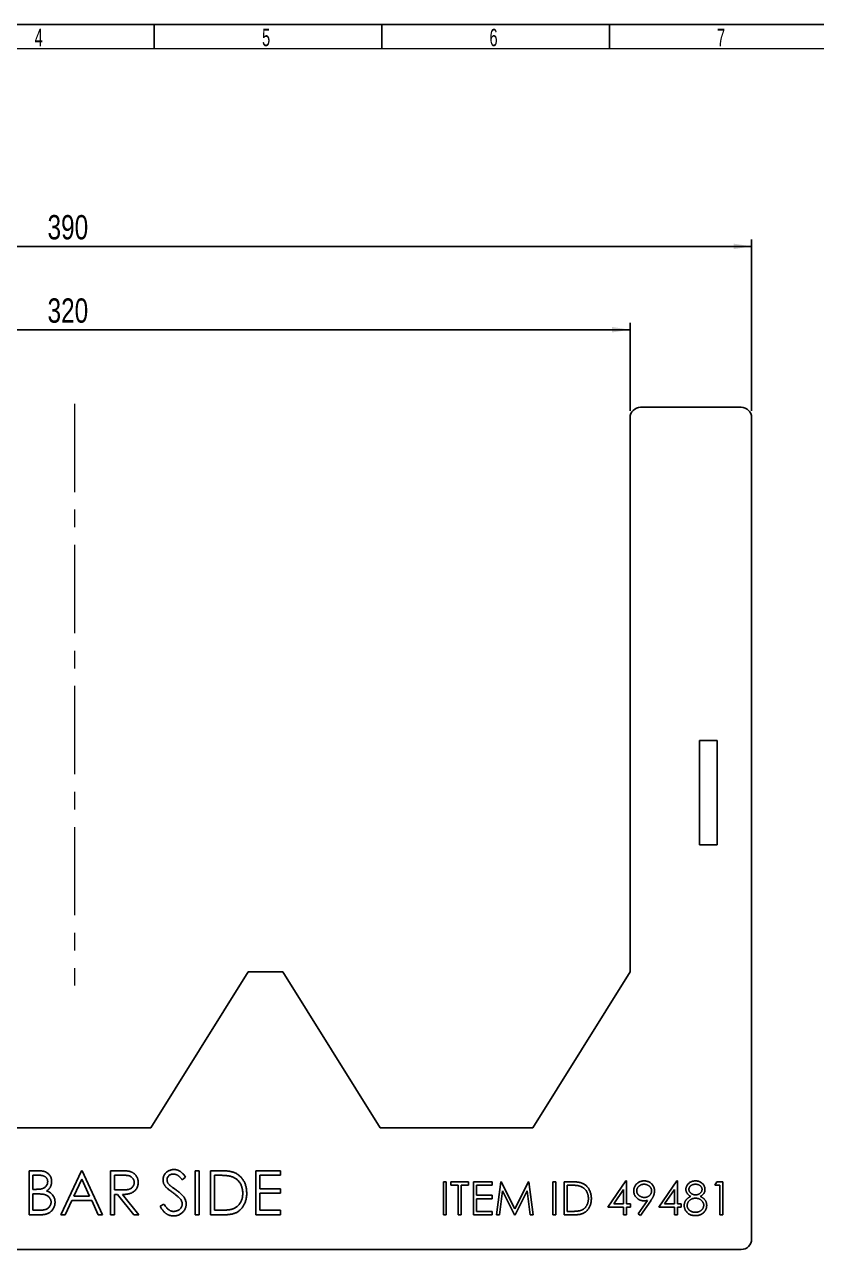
# Model space of a CAD drawing. Header units: millimetres. Extents: x 10 to 411, y 8 to 288.
# Drawn here: x 125.8 to 239.8, y 112.1 to 288.5 of the extents above; entities that cross this region are included whole.
import ezdxf

# ---------------------------------------------------------------- set-up
doc = ezdxf.new("R2010")
doc.units = ezdxf.units.MM
doc.linetypes.add('CENTERX2', pattern=[20.32, 12.7, -2.54, 2.54, -2.54])
doc.layers.add('DIMENSIONS', color=124, linetype='Continuous')
doc.layers.add('SLD-0', color=179, linetype='Continuous')
doc.styles.add('SLDTEXTSTYLE1', font='TXT', dxfattribs={"width": 0.75})
doc.styles.add('SLDTEXTSTYLE2', font='TXT', dxfattribs={"width": 0.623711})
doc.dimstyles.new('SLDDIMSTYLE1', dxfattribs={"dimtxt": 3.5, "dimasz": 2.6, "dimexe": 0, "dimexo": 0.0625, "dimgap": 0.875, "dimtad": 1, "dimlfac": 2, "dimrnd": 1e-09, "dimzin": 12, "dimdsep": 46, "dimtxsty": 'SLDTEXTSTYLE1', "dimsah": 1, "dimcen": 0.09, "dimadec": 0, "dimazin": 3, "dimtfac": 1, "dimtofl": 0, "dimtmove": 0, "dimatfit": 3, "dimfxl": 1, "dimfrac": 2, "dimtolj": 1, "dimtzin": 12, "dimarcsym": 0})

# ---------------------------------------------------------------- blocks, each defined once
blk = doc.blocks.new('_D_1')
at = {"layer": 'DIMENSIONS'}
for p, q in [((35.46, 232.86), (35.46, 257.54)), ((35.46, 256.54), (230.46, 256.54)), ((230.46, 232.86), (230.46, 257.54))]:
    blk.add_line(p, q, dxfattribs=at)
for points in [[(35.46, 256.54), (38.06, 256.14), (38.06, 256.94)], [(230.46, 256.54), (227.86, 256.94), (227.86, 256.14)]]:
    blk.add_solid(points, dxfattribs=at)
at = {"layer": 'DIMENSIONS', "insert": (129.08, 261.05), "char_height": 3.5, "attachment_point": 1, "style": 'SLDTEXTSTYLE1'}
blk.add_mtext('390', dxfattribs=at)
blk = doc.blocks.new('_D_2')
at = {"layer": 'DIMENSIONS'}
for p, q in [((52.96, 232.86), (52.96, 245.54)), ((212.96, 232.86), (212.96, 245.54)), ((52.96, 244.54), (212.96, 244.54))]:
    blk.add_line(p, q, dxfattribs=at)
for points in [[(52.96, 244.54), (55.56, 244.14), (55.56, 244.94)], [(212.96, 244.54), (210.36, 244.94), (210.36, 244.14)]]:
    blk.add_solid(points, dxfattribs=at)
at = {"layer": 'DIMENSIONS', "insert": (129.08, 249.05), "char_height": 3.5, "attachment_point": 1, "style": 'SLDTEXTSTYLE1'}
blk.add_mtext('320', dxfattribs=at)

msp = doc.modelspace()

# ---------------------------------------------------------------- linework, layer by layer
at = {"color": 7, "linetype": 'Continuous', "lineweight": 25}
for p, q in [((228.9614, 233.3637), (214.4614, 233.3637)), ((212.9614, 231.8637), (212.9614, 152.0637)), ((230.4614, 113.5637), (230.4614, 231.8637)), ((222.9364, 185.3637), (222.9364, 170.3637)), ((225.4864, 185.3637), (222.9364, 185.3637)), ((225.4864, 170.3637), (225.4864, 185.3637)), ((222.9364, 170.3637), (225.4864, 170.3637)), ((157.9614, 152.0637), (143.9614, 129.5637)), ((162.9614, 152.0637), (157.9614, 152.0637)), ((176.9614, 129.5637), (162.9614, 152.0637)), ((212.9614, 152.0637), (198.9614, 129.5637)), ((143.9614, 129.5637), (121.9614, 129.5637)), ((198.9614, 129.5637), (176.9614, 129.5637)), ((126.4178, 123.4137), (127.6568, 123.4137)), ((126.4178, 117.0637), (126.4178, 123.4137)), ((126.9877, 122.7624), (126.9877, 120.7272)), ((127.7611, 122.7624), (126.9877, 122.7624)), ((130.9768, 117.0637), (133.989, 123.4137)), ((134.0233, 122.176), (132.8734, 119.7502)), ((133.989, 123.4137), (134.0704, 123.4137)), ((135.1427, 119.7502), (134.0233, 122.176)), ((134.0704, 123.4137), (137.0011, 117.0637)), ((138.1409, 123.4137), (139.4117, 123.4137)), ((138.1409, 117.0637), (138.1409, 123.4137)), ((138.7108, 122.7624), (138.7108, 120.6458)), ((139.9014, 122.7624), (138.7108, 122.7624)), ((148.9685, 122.5017), (148.4533, 122.1111)), ((150.3524, 123.4137), (150.9223, 123.4137)), ((150.3524, 117.0637), (150.3524, 123.4137)), ((150.9223, 123.4137), (150.9223, 117.0637)), ((152.5505, 123.4137), (153.8327, 123.4137)), ((152.5505, 117.0637), (152.5505, 123.4137)), ((153.5669, 122.7624), (153.1204, 122.7624)), ((153.1204, 122.7624), (153.1204, 117.715)), ((159.0633, 123.4137), (162.6454, 123.4137)), ((159.0633, 117.0637), (159.0633, 123.4137)), ((159.6332, 122.7624), (159.6332, 120.8086)), ((162.6454, 122.7624), (159.6332, 122.7624)), ((162.6454, 123.4137), (162.6454, 122.7624)), ((186.072, 121.8262), (186.4994, 121.8262)), ((186.072, 117.0637), (186.072, 121.8262)), ((186.4994, 121.8262), (186.4994, 117.0637)), ((187.171, 121.8262), (189.6744, 121.8262)), ((187.171, 121.3377), (187.171, 121.8262)), ((189.6744, 121.8262), (189.6744, 121.3377)), ((190.4071, 121.8262), (193.0936, 121.8262)), ((190.4071, 117.0637), (190.4071, 121.8262)), ((193.0936, 121.8262), (193.0936, 121.3377)), ((193.7042, 117.0637), (194.3329, 121.8262)), ((194.3329, 121.8262), (194.394, 121.8262)), ((194.394, 121.8262), (196.3602, 117.9185)), ((196.3602, 117.9185), (198.3217, 121.8262)), ((198.3217, 121.8262), (198.3837, 121.8262)), ((198.3837, 121.8262), (199.0162, 117.0637)), ((201.8249, 121.8262), (202.2523, 121.8262)), ((201.8249, 117.0637), (201.8249, 121.8262)), ((202.2523, 121.8262), (202.2523, 117.0637)), ((203.4734, 121.8262), (204.4351, 121.8262)), ((203.4734, 117.0637), (203.4734, 121.8262)), ((209.7624, 118.1627), (212.3621, 121.9483)), ((212.3621, 121.9483), (212.4489, 121.9483)), ((212.4489, 121.9483), (212.4489, 118.6512)), ((217.0893, 118.1627), (219.689, 121.9483)), ((219.689, 121.9483), (219.7758, 121.9483)), ((219.7758, 121.9483), (219.7758, 118.6512)), ((225.1489, 121.3377), (225.4284, 121.8262)), ((225.4284, 121.8262), (226.309, 121.8262)), ((226.309, 121.8262), (226.309, 117.0637)), ((126.9877, 120.7272), (127.3706, 120.7272)), ((126.9877, 120.0759), (126.9877, 117.715)), ((127.3655, 120.0759), (126.9877, 120.0759)), ((138.7108, 120.6458), (139.8734, 120.6368)), ((138.7108, 119.9945), (138.7108, 117.0637)), ((139.1738, 119.9945), (138.7108, 119.9945)), ((141.5067, 117.0637), (139.1738, 119.9945)), ((139.8785, 119.9945), (142.2114, 117.0637)), ((159.6332, 120.8086), (162.6454, 120.8086)), ((159.6332, 120.1573), (159.6332, 117.715)), ((162.6454, 120.1573), (159.6332, 120.1573)), ((162.6454, 120.8086), (162.6454, 120.1573)), ((188.209, 121.3377), (187.171, 121.3377)), ((188.209, 117.0637), (188.209, 121.3377)), ((188.6364, 121.3377), (188.6364, 117.0637)), ((189.6744, 121.3377), (188.6364, 121.3377)), ((190.8345, 121.3377), (190.8345, 119.8724)), ((193.0936, 121.3377), (190.8345, 121.3377)), ((194.5895, 120.4982), (194.1345, 117.0637)), ((196.3154, 117.0637), (194.5895, 120.4982)), ((198.1309, 120.4906), (196.4117, 117.0637)), ((198.5869, 117.0637), (198.1309, 120.4906)), ((204.2357, 121.3377), (203.9008, 121.3377)), ((203.9008, 121.3377), (203.9008, 117.5522)), ((212.0215, 120.7195), (210.6019, 118.6512)), ((212.0215, 118.6512), (212.0215, 120.7195)), ((219.3484, 120.7195), (217.9288, 118.6512)), ((219.3484, 118.6512), (219.3484, 120.7195)), ((225.8816, 121.3377), (225.1489, 121.3377)), ((225.8816, 117.0637), (225.8816, 121.3377)), ((132.5643, 119.099), (131.5988, 117.0637)), ((135.4429, 119.099), (132.5643, 119.099)), ((132.8734, 119.7502), (135.1427, 119.7502)), ((136.3817, 117.0637), (135.4429, 119.099)), ((145.305, 118.2887), (145.8418, 118.6105)), ((190.8345, 119.8724), (193.0936, 119.8724)), ((190.8345, 119.3839), (190.8345, 117.5522)), ((193.0936, 119.3839), (190.8345, 119.3839)), ((193.0936, 119.8724), (193.0936, 119.3839)), ((210.6019, 118.6512), (212.0215, 118.6512)), ((212.4489, 118.6512), (212.9984, 118.6512)), ((212.9984, 118.6512), (212.9984, 118.1627)), ((214.1223, 117.1791), (215.4465, 119.1149)), ((215.9301, 119.0862), (214.4638, 116.9416)), ((217.9288, 118.6512), (219.3484, 118.6512)), ((219.7758, 118.6512), (220.3253, 118.6512)), ((220.3253, 118.6512), (220.3253, 118.1627)), ((128.1351, 117.0637), (126.4178, 117.0637)), ((126.9877, 117.715), (127.7992, 117.715)), ((131.5988, 117.0637), (130.9768, 117.0637)), ((137.0011, 117.0637), (136.3817, 117.0637)), ((138.7108, 117.0637), (138.1409, 117.0637)), ((142.2114, 117.0637), (141.5067, 117.0637)), ((150.9223, 117.0637), (150.3524, 117.0637)), ((154.5183, 117.0637), (152.5505, 117.0637)), ((153.1204, 117.715), (153.8493, 117.715)), ((162.6454, 117.0637), (159.0633, 117.0637)), ((159.6332, 117.715), (162.6454, 117.715)), ((162.6454, 117.715), (162.6454, 117.0637)), ((186.4994, 117.0637), (186.072, 117.0637)), ((188.6364, 117.0637), (188.209, 117.0637)), ((193.0936, 117.0637), (190.4071, 117.0637)), ((190.8345, 117.5522), (193.0936, 117.5522)), ((193.0936, 117.5522), (193.0936, 117.0637)), ((194.1345, 117.0637), (193.7042, 117.0637)), ((196.4117, 117.0637), (196.3154, 117.0637)), ((199.0162, 117.0637), (198.5869, 117.0637)), ((202.2523, 117.0637), (201.8249, 117.0637)), ((204.9493, 117.0637), (203.4734, 117.0637)), ((203.9008, 117.5522), (204.4475, 117.5522)), ((212.0215, 118.1627), (209.7624, 118.1627)), ((212.0215, 117.0637), (212.0215, 118.1627)), ((212.4489, 117.0637), (212.0215, 117.0637)), ((212.4489, 118.1627), (212.4489, 117.0637)), ((212.9984, 118.1627), (212.4489, 118.1627)), ((214.4638, 116.9416), (214.1223, 117.1791)), ((219.3484, 118.1627), (217.0893, 118.1627)), ((219.3484, 117.0637), (219.3484, 118.1627)), ((219.7758, 117.0637), (219.3484, 117.0637)), ((219.7758, 118.1627), (219.7758, 117.0637)), ((220.3253, 118.1627), (219.7758, 118.1627)), ((226.309, 117.0637), (225.8816, 117.0637)), ((36.9614, 112.0637), (228.9614, 112.0637))]:
    msp.add_line(p, q, dxfattribs=at)
for centre, start, end in [((214.4614, 231.8637), 90, 180), ((228.9614, 231.8637), 0, 90), ((228.9614, 113.5637), 270, 0)]:
    msp.add_arc(centre, 1.5, start, end, dxfattribs=at)
for points, knots in [([(145.712, 122.0946), (145.7144, 122.1618), (145.7191, 122.2947), (145.7587, 122.4889), (145.8213, 122.6743), (145.9089, 122.8491), (146.0218, 123.0087), (146.1525, 123.1549), (146.3082, 123.2779), (146.4791, 123.3853), (146.666, 123.4694), (146.862, 123.5328), (147.0671, 123.5687), (147.2061, 123.5739), (147.2766, 123.5765)], [0, 0, 0, 0, 0.08378537, 0.16577989, 0.24628001, 0.32746093, 0.40879695, 0.48971524, 0.57137603, 0.65552332, 0.74101948, 0.82654676, 0.91198885, 1, 1, 1, 1]), ([(147.2766, 123.5765), (147.3515, 123.5739), (147.5003, 123.5688), (147.7192, 123.5242), (147.9299, 123.4503), (148.0995, 123.3665), (148.2321, 123.2828), (148.3333, 123.2066), (148.4359, 123.1188), (148.5406, 123.0193), (148.6457, 122.9071), (148.7528, 122.783), (148.8621, 122.6477), (148.9324, 122.5512), (148.9685, 122.5017)], [0, 0, 0, 0, 0.1072328, 0.21325181, 0.31883045, 0.42679353, 0.48364595, 0.54360382, 0.60830765, 0.67712676, 0.75068564, 0.82871342, 0.91219035, 1, 1, 1, 1]), ([(127.3706, 120.7272), (127.4265, 120.7279), (127.5347, 120.7293), (127.6913, 120.7333), (127.8367, 120.7446), (127.9705, 120.7558), (128.0927, 120.7741), (128.2029, 120.7958), (128.3029, 120.8188), (128.4182, 120.858), (128.5489, 120.9158), (128.6883, 121.0056), (128.8112, 121.1125), (128.915, 121.2358), (128.9999, 121.3717), (129.0589, 121.5178), (129.0989, 121.6706), (129.1025, 121.7755), (129.1043, 121.8287)], [0, 0, 0, 0, 0.07230103, 0.13970033, 0.20228851, 0.26059953, 0.31319033, 0.36173893, 0.40570648, 0.44553998, 0.51883196, 0.58977824, 0.65886748, 0.72843048, 0.7972827, 0.86481538, 0.93136375, 1, 1, 1, 1]), ([(127.6568, 123.4137), (127.7174, 123.4134), (127.835, 123.4128), (128.0059, 123.4032), (128.166, 123.3901), (128.3153, 123.3694), (128.4538, 123.3444), (128.5818, 123.314), (128.699, 123.2777), (128.8389, 123.2199), (128.9984, 123.1341), (129.1712, 123.0072), (129.3189, 122.852), (129.4462, 122.677), (129.5474, 122.4844), (129.6207, 122.2789), (129.667, 122.0632), (129.6718, 121.9151), (129.6742, 121.8402)], [0, 0, 0, 0, 0.0625941, 0.12132294, 0.17668014, 0.2283651, 0.27686845, 0.32187913, 0.36409863, 0.4033557, 0.47796795, 0.55053546, 0.62358446, 0.69817488, 0.77335367, 0.84728113, 0.92281834, 1, 1, 1, 1]), ([(129.1043, 121.8287), (129.1034, 121.864), (129.1015, 121.9331), (129.0862, 122.0339), (129.0601, 122.1287), (129.0266, 122.2188), (128.9798, 122.3014), (128.9248, 122.3793), (128.8582, 122.4499), (128.7824, 122.5158), (128.6953, 122.5743), (128.597, 122.6256), (128.4859, 122.6668), (128.3642, 122.703), (128.2298, 122.7284), (128.0843, 122.7495), (127.9266, 122.7603), (127.8175, 122.7617), (127.7611, 122.7624)], [0, 0, 0, 0, 0.057003133, 0.111817869, 0.164402372, 0.215869805, 0.26684111, 0.317478963, 0.369902136, 0.423400449, 0.479718398, 0.539241497, 0.602430689, 0.671029546, 0.744484798, 0.823453971, 0.908740313, 1, 1, 1, 1]), ([(129.6742, 121.8402), (129.6722, 121.7701), (129.6683, 121.6323), (129.6311, 121.4307), (129.5727, 121.2388), (129.4916, 121.0574), (129.3862, 120.8904), (129.2613, 120.7366), (129.1105, 120.6024), (128.9976, 120.5274), (128.9403, 120.4893)], [0, 0, 0, 0, 0.13056911, 0.25658061, 0.38055162, 0.50362292, 0.62573932, 0.74754858, 0.87176612, 1, 1, 1, 1]), ([(139.4117, 123.4137), (139.4965, 123.4134), (139.6593, 123.4129), (139.8926, 123.4099), (140.1045, 123.4012), (140.295, 123.3937), (140.4642, 123.3801), (140.6124, 123.3672), (140.739, 123.3501), (140.8156, 123.3344), (140.8503, 123.3272)], [0, 0, 0, 0, 0.17625775, 0.33843441, 0.48482205, 0.61715758, 0.73469836, 0.83738518, 0.92637242, 1, 1, 1, 1]), ([(141.5601, 121.7168), (141.5579, 121.7679), (141.5536, 121.8691), (141.5183, 122.0172), (141.4587, 122.157), (141.3782, 122.288), (141.2803, 122.4068), (141.1654, 122.5085), (141.0368, 122.5924), (140.9165, 122.646), (140.8091, 122.6789), (140.7157, 122.702), (140.6103, 122.7206), (140.4923, 122.7355), (140.3621, 122.7483), (140.2191, 122.7569), (140.0642, 122.762), (139.9569, 122.7623), (139.9014, 122.7624)], [0, 0, 0, 0, 0.0688143, 0.13636482, 0.20401935, 0.27306374, 0.34291332, 0.41096544, 0.47916877, 0.54930801, 0.58765158, 0.63064667, 0.67887879, 0.7319343, 0.79111142, 0.85528319, 0.92508594, 1, 1, 1, 1]), ([(140.8503, 123.3272), (140.8968, 123.3157), (140.9887, 123.293), (141.1211, 123.245), (141.2472, 123.1895), (141.3665, 123.1242), (141.4785, 123.0488), (141.5844, 122.9645), (141.6844, 122.8717), (141.7748, 122.7683), (141.8599, 122.6597), (141.9317, 122.5423), (141.9937, 122.4196), (142.043, 122.2902), (142.0826, 122.1555), (142.1106, 122.0141), (142.1274, 121.8669), (142.1291, 121.7665), (142.13, 121.7155)], [0, 0, 0, 0, 0.06421684, 0.12706377, 0.18874454, 0.2491321, 0.30945253, 0.36982668, 0.43065014, 0.49235193, 0.55407211, 0.61568978, 0.6767977, 0.73843905, 0.80131691, 0.86518451, 0.93164132, 1, 1, 1, 1]), ([(146.0669, 121.1279), (146.0389, 121.1652), (145.9837, 121.2387), (145.9108, 121.3536), (145.8489, 121.4712), (145.8003, 121.5919), (145.7594, 121.7139), (145.7319, 121.8388), (145.7147, 121.9661), (145.7129, 122.0517), (145.712, 122.0946)], [0, 0, 0, 0, 0.13350677, 0.26255898, 0.38826445, 0.51266735, 0.63372227, 0.75539386, 0.87755295, 1, 1, 1, 1]), ([(147.213, 122.9252), (147.1474, 122.923), (147.0209, 122.9188), (146.8413, 122.8725), (146.6797, 122.7996), (146.5408, 122.6974), (146.4252, 122.5764), (146.3415, 122.4371), (146.2912, 122.2833), (146.285, 122.176), (146.2819, 122.1213)], [0, 0, 0, 0, 0.14307308, 0.27590296, 0.40237086, 0.52841365, 0.65035638, 0.76589509, 0.88077413, 1, 1, 1, 1]), ([(146.2819, 122.1213), (146.2826, 122.0873), (146.2841, 122.0192), (146.304, 121.9186), (146.3295, 121.8182), (146.3701, 121.7186), (146.426, 121.6179), (146.4995, 121.5145), (146.5921, 121.4073), (146.663, 121.3376), (146.7004, 121.3009)], [0, 0, 0, 0, 0.10728521, 0.21474586, 0.32293856, 0.43411616, 0.55341231, 0.68607298, 0.83425599, 1, 1, 1, 1]), ([(148.4533, 122.1111), (148.4222, 122.1512), (148.3623, 122.2284), (148.2713, 122.3365), (148.1856, 122.4352), (148.1011, 122.5209), (148.0224, 122.5984), (147.946, 122.6648), (147.873, 122.7206), (147.781, 122.7802), (147.6654, 122.8392), (147.5203, 122.8892), (147.3686, 122.9193), (147.2653, 122.9232), (147.213, 122.9252)], [0, 0, 0, 0, 0.09846943, 0.1896291, 0.27418409, 0.35218316, 0.42319887, 0.48855095, 0.54847335, 0.60144016, 0.70119808, 0.7995918, 0.8985451, 1, 1, 1, 1]), ([(155.5182, 122.5843), (155.4649, 122.5991), (155.3517, 122.6304), (155.1669, 122.6645), (154.959, 122.6947), (154.7269, 122.7202), (154.471, 122.7385), (154.1911, 122.7522), (153.8871, 122.7615), (153.6763, 122.7621), (153.5669, 122.7624)], [0, 0, 0, 0, 0.08431862, 0.17928451, 0.28658253, 0.40511148, 0.53559287, 0.67819021, 0.83297584, 1, 1, 1, 1]), ([(153.8327, 123.4137), (153.9442, 123.4129), (154.1597, 123.4113), (154.4711, 123.4015), (154.7591, 123.3841), (155.023, 123.3588), (155.2633, 123.3276), (155.4795, 123.2886), (155.6727, 123.2426), (155.7914, 123.2033), (155.8476, 123.1847)], [0, 0, 0, 0, 0.16428922, 0.31740591, 0.45884361, 0.58936654, 0.70783132, 0.81577003, 0.9128799, 1, 1, 1, 1]), ([(157.1909, 120.1598), (157.19, 120.2341), (157.1881, 120.38), (157.1651, 120.5941), (157.1315, 120.8), (157.0829, 120.9977), (157.021, 121.1876), (156.9437, 121.3687), (156.8554, 121.5429), (156.7504, 121.7061), (156.6353, 121.8605), (156.5076, 122.0019), (156.3694, 122.1307), (156.222, 122.2489), (156.0613, 122.3517), (155.8912, 122.4437), (155.7092, 122.5217), (155.5825, 122.5632), (155.5182, 122.5843)], [0, 0, 0, 0, 0.070151176, 0.137812606, 0.203226247, 0.267174055, 0.330024003, 0.391794272, 0.453084399, 0.514333908, 0.574999993, 0.634865483, 0.694116315, 0.753441622, 0.8131258, 0.874079686, 0.936007013, 1, 1, 1, 1]), ([(155.8476, 123.1847), (155.9211, 123.1567), (156.0664, 123.1014), (156.2732, 122.997), (156.4679, 122.8786), (156.6516, 122.7463), (156.8199, 122.5961), (156.9796, 122.4345), (157.124, 122.2557), (157.2563, 122.0632), (157.3756, 121.8595), (157.4792, 121.6448), (157.5653, 121.4202), (157.6368, 121.1865), (157.6931, 120.943), (157.7316, 120.6895), (157.7569, 120.4271), (157.7595, 120.2489), (157.7608, 120.1586)], [0, 0, 0, 0, 0.06154497, 0.1216943, 0.18115486, 0.23987539, 0.29870194, 0.35764742, 0.41760484, 0.47849404, 0.54040705, 0.60234499, 0.66500433, 0.72855931, 0.79365054, 0.86053427, 0.92923596, 1, 1, 1, 1]), ([(204.4351, 121.8262), (204.5187, 121.8256), (204.6803, 121.8244), (204.9138, 121.8171), (205.1299, 121.804), (205.3278, 121.785), (205.5081, 121.7617), (205.6702, 121.7324), (205.815, 121.6979), (205.9041, 121.6684), (205.9463, 121.6545)], [0, 0, 0, 0, 0.16428922, 0.31740591, 0.45884361, 0.58936654, 0.70783132, 0.81577003, 0.9128799, 1, 1, 1, 1]), ([(213.4869, 120.4896), (213.4892, 120.5562), (213.4939, 120.687), (213.5312, 120.8781), (213.5925, 121.0588), (213.678, 121.2286), (213.7856, 121.3851), (213.9151, 121.5261), (214.0654, 121.6495), (214.2333, 121.7557), (214.4148, 121.8411), (214.6048, 121.904), (214.802, 121.941), (214.9356, 121.9459), (215.0028, 121.9483)], [0, 0, 0, 0, 0.08524905, 0.16732659, 0.24817532, 0.32882908, 0.4099081, 0.49058445, 0.57299349, 0.65826489, 0.74422158, 0.82906041, 0.9139383, 1, 1, 1, 1]), ([(215.0028, 121.9483), (215.0688, 121.9458), (215.1992, 121.9409), (215.3909, 121.9049), (215.5745, 121.8441), (215.749, 121.7602), (215.9106, 121.655), (216.0559, 121.5296), (216.1816, 121.384), (216.2875, 121.2217), (216.3725, 121.0473), (216.4338, 120.8653), (216.4716, 120.6769), (216.4763, 120.5493), (216.4787, 120.4848)], [0, 0, 0, 0, 0.08553211, 0.16900338, 0.25194325, 0.33568201, 0.41940859, 0.5012649, 0.58370294, 0.66800036, 0.75191866, 0.83459771, 0.91652567, 1, 1, 1, 1]), ([(220.997, 120.7262), (220.9992, 120.777), (221.0037, 120.879), (221.0398, 121.0308), (221.0988, 121.18), (221.179, 121.3257), (221.2788, 121.4631), (221.3986, 121.5863), (221.5355, 121.6942), (221.6888, 121.7848), (221.8538, 121.8585), (222.0278, 121.9094), (222.208, 121.9426), (222.3306, 121.9464), (222.3927, 121.9483)], [0, 0, 0, 0, 0.07405843, 0.14887035, 0.22666767, 0.30773476, 0.3911572, 0.47392936, 0.55792775, 0.64498929, 0.73336406, 0.82109204, 0.90928721, 1, 1, 1, 1]), ([(222.3927, 121.9483), (222.4533, 121.9463), (222.5727, 121.9425), (222.7482, 121.9101), (222.9162, 121.856), (223.0759, 121.7827), (223.2247, 121.6924), (223.3562, 121.583), (223.4723, 121.4603), (223.5683, 121.323), (223.6475, 121.1778), (223.7026, 121.0259), (223.7379, 120.8706), (223.7423, 120.7655), (223.7446, 120.7129)], [0, 0, 0, 0, 0.08940971, 0.17630576, 0.2626259, 0.34944573, 0.43549826, 0.51892813, 0.60135466, 0.68425642, 0.76580674, 0.84487687, 0.92227979, 1, 1, 1, 1]), ([(128.5536, 120.0008), (128.5227, 120.0071), (128.4557, 120.0207), (128.3464, 120.035), (128.2217, 120.0478), (128.0813, 120.0573), (127.9249, 120.067), (127.7522, 120.0708), (127.5639, 120.0754), (127.4333, 120.0757), (127.3655, 120.0759)], [0, 0, 0, 0, 0.07930649, 0.17195282, 0.27705651, 0.39473058, 0.52617732, 0.67134477, 0.82928526, 1, 1, 1, 1]), ([(129.5928, 118.8662), (129.5923, 118.8997), (129.5913, 118.9663), (129.5763, 119.0641), (129.5545, 119.1589), (129.5264, 119.2508), (129.4853, 119.3383), (129.4374, 119.423), (129.3812, 119.5051), (129.2937, 119.6089), (129.1664, 119.7285), (128.9855, 119.8456), (128.7798, 119.94), (128.6306, 119.9801), (128.5536, 120.0008)], [0, 0, 0, 0, 0.060287398, 0.119602355, 0.177503371, 0.235142664, 0.292132593, 0.350871209, 0.410097863, 0.470731522, 0.594828704, 0.722578824, 0.85669139, 1, 1, 1, 1]), ([(128.9403, 120.4893), (129.0124, 120.4616), (129.1504, 120.4086), (129.3403, 120.3149), (129.504, 120.213), (129.6426, 120.1018), (129.7611, 119.9818), (129.8646, 119.8515), (129.953, 119.709), (130.0286, 119.5558), (130.0877, 119.3936), (130.1319, 119.2239), (130.1573, 119.0471), (130.1609, 118.9269), (130.1627, 118.8662)], [0, 0, 0, 0, 0.10605749, 0.20291426, 0.29030017, 0.37022257, 0.44638372, 0.5213969, 0.59829108, 0.67614247, 0.7555287, 0.83488717, 0.91664605, 1, 1, 1, 1]), ([(139.8734, 120.6368), (139.9277, 120.6368), (140.0329, 120.6368), (140.1851, 120.644), (140.3269, 120.6523), (140.4576, 120.6649), (140.5773, 120.6811), (140.686, 120.7014), (140.7838, 120.7251), (140.8979, 120.7618), (141.0254, 120.8198), (141.1639, 120.9043), (141.2818, 121.0106), (141.3814, 121.1321), (141.4615, 121.2657), (141.5179, 121.4098), (141.5538, 121.5607), (141.558, 121.6645), (141.5601, 121.7168)], [0, 0, 0, 0, 0.07166815, 0.13891329, 0.20118457, 0.25912443, 0.31225504, 0.36068151, 0.40508614, 0.44510166, 0.51877778, 0.58946158, 0.65846224, 0.72728322, 0.79632249, 0.86317489, 0.93094938, 1, 1, 1, 1]), ([(142.13, 121.7155), (142.1273, 121.6309), (142.1221, 121.4658), (142.0736, 121.2262), (141.9942, 121.0027), (141.8848, 120.7956), (141.7454, 120.6089), (141.5779, 120.4449), (141.3822, 120.3077), (141.2, 120.2125), (141.039, 120.1516), (140.9065, 120.1087), (140.762, 120.0755), (140.6068, 120.0459), (140.4403, 120.0235), (140.2629, 120.007), (140.0745, 119.9968), (139.9451, 119.9953), (139.8785, 119.9945)], [0, 0, 0, 0, 0.07878024, 0.15372064, 0.22671353, 0.29919117, 0.37119, 0.44300641, 0.51668917, 0.59321722, 0.63387292, 0.67698914, 0.72289951, 0.77195861, 0.82421132, 0.87937865, 0.93794812, 1, 1, 1, 1]), ([(147.1075, 120.2641), (147.0407, 120.3117), (146.9129, 120.4027), (146.7343, 120.5377), (146.5746, 120.6612), (146.4344, 120.7742), (146.314, 120.8769), (146.2122, 120.9681), (146.1318, 121.0505), (146.087, 121.1039), (146.0669, 121.1279)], [0, 0, 0, 0, 0.1815353, 0.34708167, 0.49556782, 0.6283573, 0.74551967, 0.84583075, 0.93078181, 1, 1, 1, 1]), ([(146.7004, 121.3009), (146.7143, 121.2884), (146.7473, 121.259), (146.8077, 121.2107), (146.8874, 121.1512), (146.9844, 121.0776), (147.1005, 120.9922), (147.2356, 120.8961), (147.3883, 120.7861), (147.4967, 120.7093), (147.5539, 120.6687)], [0, 0, 0, 0, 0.05259428, 0.12495197, 0.2180939, 0.33350241, 0.46878918, 0.62493759, 0.80168305, 1, 1, 1, 1]), ([(148.2523, 119.2516), (148.2239, 119.288), (148.1642, 119.3643), (148.0616, 119.478), (147.9412, 119.5952), (147.8071, 119.7205), (147.6544, 119.848), (147.488, 119.9839), (147.3036, 120.1228), (147.1742, 120.2161), (147.1075, 120.2641)], [0, 0, 0, 0, 0.09027921, 0.18952992, 0.29919787, 0.41892589, 0.54837629, 0.68813637, 0.8390835, 1, 1, 1, 1]), ([(147.5539, 120.6687), (147.6229, 120.6185), (147.7563, 120.5214), (147.9462, 120.3755), (148.1184, 120.2328), (148.2734, 120.0942), (148.4129, 119.9608), (148.5352, 119.831), (148.6417, 119.7057), (148.7563, 119.545), (148.8735, 119.3476), (148.9741, 119.1058), (149.0375, 118.8631), (149.0458, 118.6999), (149.0499, 118.6194)], [0, 0, 0, 0, 0.09697231, 0.18777344, 0.27239614, 0.351321, 0.42433477, 0.49190878, 0.55423322, 0.61126766, 0.71634784, 0.81454009, 0.90849546, 1, 1, 1, 1]), ([(157.7608, 120.1586), (157.7596, 120.0801), (157.7574, 119.9254), (157.7372, 119.6975), (157.7078, 119.4763), (157.6624, 119.2629), (157.6072, 119.0555), (157.5365, 118.8562), (157.4556, 118.6633), (157.3611, 118.4793), (157.2575, 118.3049), (157.1462, 118.1406), (157.0275, 117.9886), (156.9002, 117.8485), (156.7659, 117.7205), (156.6238, 117.6035), (156.4735, 117.4998), (156.3157, 117.4053), (156.1457, 117.3229), (155.9604, 117.2532), (155.759, 117.1954), (155.5419, 117.1472), (155.3088, 117.109), (155.0594, 117.0833), (154.7942, 117.066), (154.6121, 117.0645), (154.5183, 117.0637)], [0, 0, 0, 0, 0.04608068, 0.0908068, 0.13429527, 0.17702439, 0.21882273, 0.26024412, 0.30107987, 0.34161389, 0.38158342, 0.42011959, 0.45807462, 0.49473849, 0.53119462, 0.5669337, 0.60271265, 0.63832661, 0.67485325, 0.71346737, 0.7544418, 0.79781536, 0.84398946, 0.89307157, 0.94496335, 1, 1, 1, 1]), ([(155.6644, 117.8765), (155.7224, 117.8969), (155.837, 117.9373), (156.0018, 118.0109), (156.1556, 118.098), (156.301, 118.1949), (156.4358, 118.3049), (156.5618, 118.4257), (156.6786, 118.5579), (156.785, 118.7012), (156.8803, 118.8549), (156.9628, 119.0173), (157.0351, 119.1868), (157.0918, 119.3659), (157.1363, 119.553), (157.1678, 119.7481), (157.1874, 119.9512), (157.1897, 120.0894), (157.1909, 120.1598)], [0, 0, 0, 0, 0.0624145, 0.12333823, 0.18312454, 0.24178299, 0.30057888, 0.35968007, 0.41888164, 0.47953066, 0.54085054, 0.6023034, 0.66446321, 0.72780572, 0.79289481, 0.85967233, 0.9284644, 1, 1, 1, 1]), ([(205.6992, 121.2042), (205.6592, 121.2152), (205.5743, 121.2387), (205.4357, 121.2643), (205.2798, 121.2869), (205.1057, 121.306), (204.9138, 121.3198), (204.7039, 121.3301), (204.4758, 121.337), (204.3177, 121.3375), (204.2357, 121.3377)], [0, 0, 0, 0, 0.08431862, 0.17928451, 0.28658253, 0.40511148, 0.53559287, 0.67819021, 0.83297584, 1, 1, 1, 1]), ([(206.9537, 119.3858), (206.953, 119.4415), (206.9516, 119.5509), (206.9344, 119.7115), (206.9092, 119.8659), (206.8727, 120.0142), (206.8263, 120.1566), (206.7683, 120.2925), (206.7021, 120.4231), (206.6233, 120.5455), (206.537, 120.6613), (206.4413, 120.7674), (206.3376, 120.864), (206.227, 120.9526), (206.1065, 121.0297), (205.979, 121.0987), (205.8424, 121.1572), (205.7474, 121.1884), (205.6992, 121.2042)], [0, 0, 0, 0, 0.07015118, 0.13781261, 0.20322625, 0.26717406, 0.330024, 0.39179427, 0.4530844, 0.51433391, 0.57499999, 0.63486548, 0.69411632, 0.75344162, 0.8131258, 0.87407969, 0.93600701, 1, 1, 1, 1]), ([(205.9463, 121.6545), (206.0014, 121.6335), (206.1103, 121.592), (206.2654, 121.5136), (206.4115, 121.4249), (206.5492, 121.3256), (206.6755, 121.213), (206.7952, 121.0918), (206.9036, 120.9577), (207.0028, 120.8133), (207.0922, 120.6605), (207.17, 120.4995), (207.2346, 120.3311), (207.2882, 120.1558), (207.3304, 119.9732), (207.3592, 119.7831), (207.3782, 119.5862), (207.3801, 119.4526), (207.3811, 119.3848)], [0, 0, 0, 0, 0.06154497, 0.1216943, 0.18115486, 0.23987539, 0.29870194, 0.35764742, 0.41760484, 0.47849404, 0.54040705, 0.60234499, 0.66500433, 0.72855931, 0.79365054, 0.86053427, 0.92923596, 1, 1, 1, 1]), ([(214.9456, 119.0786), (214.8956, 119.0799), (214.7975, 119.0824), (214.6532, 119.1023), (214.5145, 119.133), (214.3819, 119.1788), (214.2548, 119.2357), (214.1335, 119.3063), (214.0181, 119.3893), (213.9099, 119.4843), (213.8115, 119.5886), (213.7238, 119.6991), (213.651, 119.8169), (213.5905, 119.9396), (213.5446, 120.0692), (213.5112, 120.2039), (213.4906, 120.3449), (213.4881, 120.4409), (213.4869, 120.4896)], [0, 0, 0, 0, 0.06629491, 0.13013112, 0.19286223, 0.25436, 0.31590985, 0.37733814, 0.44020526, 0.50417513, 0.56803363, 0.63022772, 0.69086148, 0.75142182, 0.81146574, 0.87275047, 0.93539073, 1, 1, 1, 1]), ([(214.9809, 121.4599), (214.9446, 121.4588), (214.8734, 121.4567), (214.7686, 121.4445), (214.6681, 121.4223), (214.5712, 121.3918), (214.4783, 121.3524), (214.3894, 121.3048), (214.3049, 121.2479), (214.2257, 121.1835), (214.1521, 121.1139), (214.0894, 121.038), (214.0355, 120.9596), (213.9908, 120.8777), (213.9567, 120.7917), (213.9314, 120.7023), (213.917, 120.609), (213.9152, 120.5456), (213.9143, 120.5135)], [0, 0, 0, 0, 0.06871184, 0.13481207, 0.19953759, 0.26333494, 0.32674748, 0.39032848, 0.45412583, 0.51920332, 0.58351015, 0.64549718, 0.70528984, 0.76348758, 0.8218564, 0.88000427, 0.93910771, 1, 1, 1, 1]), ([(213.9143, 120.5135), (213.9151, 120.4813), (213.9167, 120.4178), (213.9324, 120.3246), (213.9587, 120.2352), (213.9938, 120.1488), (214.0401, 120.0662), (214.0968, 119.9879), (214.1634, 119.9129), (214.2388, 119.8424), (214.3214, 119.7777), (214.4095, 119.7212), (214.5018, 119.6735), (214.5985, 119.6352), (214.6989, 119.6044), (214.8039, 119.5824), (214.9132, 119.5702), (214.9872, 119.5681), (215.0248, 119.5671)], [0, 0, 0, 0, 0.059539585, 0.11742296, 0.174440441, 0.231733891, 0.289721977, 0.349200396, 0.410515532, 0.475080279, 0.540094475, 0.604444096, 0.668696674, 0.732110201, 0.796739347, 0.86290573, 0.930461639, 1, 1, 1, 1]), ([(216.0513, 120.5135), (216.0504, 120.5456), (216.0486, 120.609), (216.0342, 120.7023), (216.0088, 120.7917), (215.9748, 120.8777), (215.93, 120.9596), (215.8763, 121.0384), (215.8124, 121.1136), (215.739, 121.1835), (215.6597, 121.2479), (215.5753, 121.3048), (215.4863, 121.3524), (215.3934, 121.3918), (215.2963, 121.4225), (215.1951, 121.4445), (215.0893, 121.4567), (215.0175, 121.4588), (214.9809, 121.4599)], [0, 0, 0, 0, 0.0607601, 0.11973522, 0.17775686, 0.23599897, 0.29407036, 0.35373322, 0.41597262, 0.48013984, 0.54507605, 0.6087349, 0.67217787, 0.73545275, 0.79911159, 0.86428367, 0.93083705, 1, 1, 1, 1]), ([(215.0248, 119.5671), (215.0626, 119.5681), (215.1364, 119.5701), (215.2444, 119.5824), (215.3463, 119.6041), (215.4425, 119.6353), (215.5338, 119.6729), (215.6189, 119.7208), (215.6978, 119.778), (215.771, 119.8423), (215.836, 119.9136), (215.8938, 119.9883), (215.943, 120.0667), (215.9819, 120.1497), (216.0139, 120.2353), (216.0359, 120.3249), (216.0482, 120.418), (216.0502, 120.4813), (216.0513, 120.5135)], [0, 0, 0, 0, 0.072713, 0.14154748, 0.20836252, 0.27246158, 0.33538996, 0.3977113, 0.45938337, 0.52209817, 0.58431477, 0.64439194, 0.70334501, 0.76150887, 0.82003047, 0.87851704, 0.9382645, 1, 1, 1, 1]), ([(216.4787, 120.4848), (216.4771, 120.4348), (216.4739, 120.3334), (216.4511, 120.1794), (216.4124, 120.0223), (216.3685, 119.8893), (216.3262, 119.7795), (216.2863, 119.6927), (216.2421, 119.6014), (216.1905, 119.5065), (216.135, 119.4068), (216.0723, 119.3033), (216.0039, 119.1958), (215.9551, 119.1233), (215.9301, 119.0862)], [0, 0, 0, 0, 0.09831997, 0.19941747, 0.3056026, 0.41616236, 0.47458238, 0.53700648, 0.60385736, 0.67408961, 0.74941699, 0.82825348, 0.91205416, 1, 1, 1, 1]), ([(221.6925, 119.7168), (221.6372, 119.747), (221.5303, 119.8053), (221.3887, 119.9124), (221.267, 120.0285), (221.1687, 120.1559), (221.0913, 120.2907), (221.0382, 120.432), (221.0023, 120.5772), (220.9988, 120.6764), (220.997, 120.7262)], [0, 0, 0, 0, 0.14586006, 0.2824259, 0.4108504, 0.53502942, 0.65470108, 0.77013343, 0.88455584, 1, 1, 1, 1]), ([(222.3689, 121.4599), (222.3355, 121.459), (222.2701, 121.4572), (222.1743, 121.4482), (222.0831, 121.4305), (221.9958, 121.4071), (221.9133, 121.3754), (221.8347, 121.3381), (221.7613, 121.2928), (221.6921, 121.242), (221.6299, 121.1861), (221.5746, 121.1278), (221.5287, 121.0661), (221.4898, 121.0024), (221.4615, 120.9348), (221.4403, 120.8655), (221.426, 120.7936), (221.4249, 120.7444), (221.4244, 120.7195)], [0, 0, 0, 0, 0.07524331, 0.14720881, 0.21644709, 0.28402504, 0.35065545, 0.41503132, 0.47962983, 0.54465163, 0.60804424, 0.66782757, 0.72511425, 0.78099171, 0.835527, 0.88943815, 0.94407209, 1, 1, 1, 1]), ([(221.4244, 120.7195), (221.4253, 120.6947), (221.4272, 120.6455), (221.4415, 120.5729), (221.4628, 120.5016), (221.4963, 120.4332), (221.5365, 120.3654), (221.5862, 120.2999), (221.6454, 120.2364), (221.7121, 120.1755), (221.7848, 120.1185), (221.8618, 120.069), (221.9421, 120.0276), (222.025, 119.9932), (222.1112, 119.9664), (222.2003, 119.9474), (222.2922, 119.9355), (222.3545, 119.9341), (222.386, 119.9334)], [0, 0, 0, 0, 0.05456395, 0.1078262, 0.16192371, 0.2175097, 0.27449833, 0.33481476, 0.39755495, 0.46475458, 0.53290121, 0.60009721, 0.66535416, 0.73108363, 0.79688349, 0.86329159, 0.93083122, 1, 1, 1, 1]), ([(223.3172, 120.7291), (223.3164, 120.7517), (223.315, 120.7966), (223.3032, 120.8629), (223.2836, 120.9277), (223.2571, 120.9916), (223.2223, 121.0535), (223.181, 121.1146), (223.1308, 121.1734), (223.0744, 121.2313), (223.0106, 121.2849), (222.9393, 121.332), (222.8609, 121.3721), (222.7755, 121.4046), (222.6833, 121.429), (222.5848, 121.4473), (222.4791, 121.4576), (222.4064, 121.4591), (222.3689, 121.4599)], [0, 0, 0, 0, 0.05090244, 0.10103404, 0.15108382, 0.20306199, 0.25624843, 0.31084671, 0.3687691, 0.43001504, 0.49251965, 0.55604872, 0.62199568, 0.69019237, 0.76138485, 0.83635622, 0.91548701, 1, 1, 1, 1]), ([(222.386, 119.9334), (222.4265, 119.9346), (222.5071, 119.937), (222.6258, 119.9589), (222.7413, 119.9935), (222.8523, 120.0408), (222.9558, 120.1002), (223.0481, 120.1713), (223.1284, 120.2524), (223.1958, 120.3423), (223.2481, 120.4381), (223.2888, 120.5341), (223.3125, 120.6316), (223.3156, 120.6968), (223.3172, 120.7291)], [0, 0, 0, 0, 0.08968994, 0.17849401, 0.26683775, 0.35655818, 0.44533425, 0.53080584, 0.61407622, 0.69770709, 0.77914195, 0.85535359, 0.92855682, 1, 1, 1, 1]), ([(223.7446, 120.7129), (223.7426, 120.6612), (223.7388, 120.5597), (223.7065, 120.4117), (223.6522, 120.2732), (223.5781, 120.1425), (223.4814, 120.0219), (223.3636, 119.9101), (223.2255, 119.8059), (223.1217, 119.7472), (223.0682, 119.7168)], [0, 0, 0, 0, 0.12190404, 0.23941261, 0.3554101, 0.47209073, 0.59285898, 0.71870347, 0.85489238, 1, 1, 1, 1]), ([(127.7992, 117.715), (127.8573, 117.7157), (127.9693, 117.717), (128.131, 117.7214), (128.2808, 117.7314), (128.4181, 117.7471), (128.5444, 117.7641), (128.6581, 117.7869), (128.7603, 117.8132), (128.8787, 117.8537), (129.0121, 117.9166), (129.1558, 118.0115), (129.2835, 118.1246), (129.392, 118.2555), (129.481, 118.3978), (129.5457, 118.5486), (129.5856, 118.7055), (129.5904, 118.8125), (129.5928, 118.8662)], [0, 0, 0, 0, 0.072502489, 0.139738989, 0.201795135, 0.259821934, 0.312205989, 0.360773434, 0.404540343, 0.443698099, 0.516840794, 0.587874336, 0.657965418, 0.728969389, 0.79930772, 0.866635778, 0.933116329, 1, 1, 1, 1]), ([(130.1627, 118.8662), (130.1609, 118.8042), (130.1574, 118.6822), (130.1317, 118.5031), (130.0881, 118.3318), (130.0281, 118.1674), (129.9498, 118.0102), (129.8545, 117.86), (129.7409, 117.7182), (129.6138, 117.5834), (129.47, 117.4621), (129.3148, 117.3541), (129.1464, 117.2653), (128.9674, 117.1907), (128.7759, 117.1338), (128.5727, 117.0939), (128.358, 117.067), (128.2106, 117.0648), (128.1351, 117.0637)], [0, 0, 0, 0, 0.06116028, 0.12033456, 0.17818026, 0.23523513, 0.29268296, 0.35118625, 0.41045661, 0.47171985, 0.5337612, 0.59573902, 0.65788752, 0.72129518, 0.78682251, 0.85468615, 0.92547799, 1, 1, 1, 1]), ([(147.2359, 116.9009), (147.188, 116.9018), (147.0927, 116.9037), (146.9517, 116.9199), (146.8135, 116.943), (146.68, 116.9796), (146.5493, 117.024), (146.422, 117.0787), (146.2981, 117.1442), (146.1769, 117.2191), (146.0586, 117.3063), (145.9445, 117.4079), (145.8307, 117.521), (145.7206, 117.6487), (145.6119, 117.7891), (145.5069, 117.9432), (145.4034, 118.1105), (145.3384, 118.2282), (145.305, 118.2887)], [0, 0, 0, 0, 0.05720827, 0.11369606, 0.16917792, 0.22415922, 0.27871988, 0.33379422, 0.38924146, 0.44582207, 0.50370428, 0.56429389, 0.62797542, 0.69503826, 0.76537273, 0.83961144, 0.91753775, 1, 1, 1, 1]), ([(145.8418, 118.6105), (145.8917, 118.5269), (145.9874, 118.3668), (146.1469, 118.1504), (146.3123, 117.9665), (146.4846, 117.8162), (146.6629, 117.6978), (146.8483, 117.614), (147.0402, 117.5617), (147.1707, 117.5553), (147.2359, 117.5522)], [0, 0, 0, 0, 0.159004299, 0.3046461, 0.438546905, 0.562322299, 0.677432543, 0.786897393, 0.893610889, 1, 1, 1, 1]), ([(147.2359, 117.5522), (147.2916, 117.5537), (147.402, 117.5568), (147.5645, 117.5863), (147.7223, 117.6317), (147.8722, 117.6967), (148.012, 117.7753), (148.1347, 117.8703), (148.2407, 117.9766), (148.3275, 118.0952), (148.394, 118.2228), (148.4452, 118.3538), (148.4736, 118.4901), (148.4778, 118.582), (148.48, 118.6283)], [0, 0, 0, 0, 0.0912636, 0.18093031, 0.27008822, 0.36015613, 0.44834253, 0.53266584, 0.6138337, 0.69398153, 0.77271598, 0.84933517, 0.92396733, 1, 1, 1, 1]), ([(149.0499, 118.6194), (149.0487, 118.5625), (149.0463, 118.4497), (149.0192, 118.2842), (148.9794, 118.1234), (148.9195, 117.9693), (148.8463, 117.8192), (148.7535, 117.6769), (148.6459, 117.5394), (148.5224, 117.4102), (148.3874, 117.2917), (148.2446, 117.1862), (148.0939, 117.0983), (147.9362, 117.0265), (147.7712, 116.9704), (147.5992, 116.9297), (147.4198, 116.9048), (147.2979, 116.9022), (147.2359, 116.9009)], [0, 0, 0, 0, 0.06148426, 0.12177453, 0.18091956, 0.24025612, 0.30011444, 0.36114595, 0.42350058, 0.48866936, 0.5539541, 0.61758126, 0.68023843, 0.74218739, 0.80466321, 0.86825899, 0.93302026, 1, 1, 1, 1]), ([(148.48, 118.6283), (148.4773, 118.6812), (148.4719, 118.7887), (148.4259, 118.9472), (148.3536, 119.1041), (148.2869, 119.2012), (148.2523, 119.2516)], [0, 0, 0, 0, 0.23472337, 0.47715832, 0.72855628, 1, 1, 1, 1]), ([(207.3811, 119.3848), (207.3803, 119.326), (207.3786, 119.21), (207.3634, 119.039), (207.3414, 118.8731), (207.3073, 118.7131), (207.266, 118.5575), (207.2129, 118.4081), (207.1522, 118.2634), (207.0814, 118.1254), (207.0036, 117.9946), (206.9202, 117.8714), (206.8312, 117.7574), (206.7357, 117.6523), (206.635, 117.5563), (206.5284, 117.4685), (206.4157, 117.3908), (206.2973, 117.3199), (206.1698, 117.2581), (206.0308, 117.2058), (205.8798, 117.1625), (205.7169, 117.1263), (205.5421, 117.0976), (205.3551, 117.0784), (205.1562, 117.0654), (205.0196, 117.0643), (204.9493, 117.0637)], [0, 0, 0, 0, 0.04608068, 0.0908068, 0.13429527, 0.17702439, 0.21882273, 0.26024412, 0.30107987, 0.34161389, 0.38158342, 0.42011959, 0.45807462, 0.49473849, 0.53119462, 0.5669337, 0.60271265, 0.63832661, 0.67485325, 0.71346737, 0.7544418, 0.79781536, 0.84398946, 0.89307157, 0.94496335, 1, 1, 1, 1]), ([(205.8089, 117.6733), (205.8523, 117.6886), (205.9383, 117.7189), (206.0619, 117.7741), (206.1772, 117.8394), (206.2863, 117.9121), (206.3874, 117.9946), (206.4819, 118.0852), (206.5695, 118.1843), (206.6493, 118.2918), (206.7208, 118.4071), (206.7826, 118.5289), (206.8369, 118.656), (206.8794, 118.7903), (206.9128, 118.9307), (206.9364, 119.077), (206.9511, 119.2294), (206.9528, 119.333), (206.9537, 119.3858)], [0, 0, 0, 0, 0.0624145, 0.123338231, 0.183124538, 0.241782995, 0.300578883, 0.359680075, 0.418881641, 0.479530664, 0.540850536, 0.602303396, 0.664463212, 0.727805723, 0.792894815, 0.859672328, 0.928464401, 1, 1, 1, 1]), ([(215.4465, 119.1149), (215.362, 119.1045), (215.1956, 119.0842), (215.028, 119.0804), (214.9456, 119.0786)], [0, 0, 0, 0, 0.50785764, 1, 1, 1, 1]), ([(220.7527, 118.4117), (220.7535, 118.4452), (220.7551, 118.5112), (220.7658, 118.6088), (220.7831, 118.7038), (220.8066, 118.7965), (220.8385, 118.8863), (220.8769, 118.9736), (220.9217, 119.0584), (220.9735, 119.1414), (221.0338, 119.2212), (221.102, 119.2993), (221.1796, 119.3745), (221.2657, 119.4476), (221.3593, 119.5199), (221.4628, 119.5876), (221.5735, 119.6555), (221.6521, 119.696), (221.6925, 119.7168)], [0, 0, 0, 0, 0.05885359, 0.11631546, 0.17267484, 0.22878039, 0.28458036, 0.34025651, 0.39662981, 0.45350726, 0.51231819, 0.57264844, 0.63602194, 0.70236295, 0.77148306, 0.84418448, 0.92006979, 1, 1, 1, 1]), ([(222.3641, 116.9416), (222.3001, 116.9432), (222.1756, 116.9462), (221.9945, 116.9669), (221.8256, 117.0031), (221.668, 117.0527), (221.5227, 117.1172), (221.39, 117.1975), (221.2681, 117.2904), (221.1607, 117.3984), (221.0653, 117.5142), (220.9815, 117.6336), (220.9119, 117.7566), (220.853, 117.8816), (220.8078, 118.0101), (220.7766, 118.1415), (220.7567, 118.2757), (220.7541, 118.3662), (220.7527, 118.4117)], [0, 0, 0, 0, 0.078556433, 0.15286284, 0.223559693, 0.290374944, 0.355403073, 0.418291157, 0.480388564, 0.543072615, 0.604923944, 0.664398309, 0.721942555, 0.778374891, 0.833829941, 0.888861236, 0.94408894, 1, 1, 1, 1]), ([(222.3965, 119.445), (222.3542, 119.4442), (222.2711, 119.4427), (222.1494, 119.4263), (222.0325, 119.4034), (221.921, 119.3686), (221.8148, 119.3235), (221.7134, 119.2691), (221.6176, 119.2049), (221.5286, 119.1316), (221.4473, 119.0526), (221.376, 118.9689), (221.3155, 118.8822), (221.2667, 118.7913), (221.2267, 118.6982), (221.2004, 118.6005), (221.1836, 118.5001), (221.1813, 118.4318), (221.1802, 118.3974)], [0, 0, 0, 0, 0.07126869, 0.13981179, 0.20649743, 0.27153524, 0.33608183, 0.40052839, 0.46498384, 0.53005031, 0.59442341, 0.65558271, 0.71484911, 0.77211506, 0.82899921, 0.88512216, 0.94207935, 1, 1, 1, 1]), ([(221.1802, 118.3974), (221.182, 118.3547), (221.1857, 118.2698), (221.2149, 118.1444), (221.2617, 118.023), (221.3271, 117.9066), (221.408, 117.7978), (221.5075, 117.703), (221.6194, 117.6187), (221.7475, 117.5506), (221.8874, 117.4961), (222.0391, 117.4587), (222.2005, 117.4338), (222.3118, 117.4313), (222.3689, 117.43)], [0, 0, 0, 0, 0.07489821, 0.14859629, 0.22447123, 0.30232274, 0.38191862, 0.4611487, 0.54241712, 0.62671608, 0.71459683, 0.80490292, 0.90012725, 1, 1, 1, 1]), ([(222.3689, 117.43), (222.4134, 117.4309), (222.5003, 117.4326), (222.6269, 117.4473), (222.7465, 117.4706), (222.8586, 117.5046), (222.9647, 117.546), (223.0628, 117.5993), (223.1556, 117.6599), (223.2384, 117.7318), (223.3138, 117.8087), (223.3796, 117.8901), (223.4367, 117.9737), (223.4815, 118.0615), (223.5173, 118.1519), (223.5431, 118.2455), (223.559, 118.3428), (223.5606, 118.4088), (223.5614, 118.4423)], [0, 0, 0, 0, 0.07655893, 0.14916135, 0.21882685, 0.28556714, 0.35031311, 0.41412515, 0.47717916, 0.54036802, 0.60220239, 0.66203365, 0.71993441, 0.77590743, 0.83111486, 0.88666745, 0.94255236, 1, 1, 1, 1]), ([(223.5614, 118.4423), (223.5602, 118.4748), (223.5577, 118.5388), (223.5423, 118.6338), (223.5152, 118.7255), (223.478, 118.8151), (223.4285, 118.9008), (223.3702, 118.9847), (223.2999, 119.0647), (223.2204, 119.1412), (223.1338, 119.212), (223.0417, 119.2746), (222.9449, 119.3273), (222.8435, 119.3702), (222.7378, 119.404), (222.6279, 119.4275), (222.5136, 119.4424), (222.436, 119.4441), (222.3965, 119.445)], [0, 0, 0, 0, 0.057339426, 0.113063332, 0.169181449, 0.22577456, 0.283826304, 0.343454279, 0.405906962, 0.47139226, 0.538002834, 0.603063556, 0.667601831, 0.732225443, 0.79700481, 0.86304799, 0.930356987, 1, 1, 1, 1]), ([(223.0682, 119.7168), (223.1072, 119.6965), (223.1832, 119.6569), (223.2915, 119.593), (223.3904, 119.5258), (223.4828, 119.4582), (223.567, 119.3878), (223.642, 119.3143), (223.7098, 119.2395), (223.7689, 119.1621), (223.8208, 119.0824), (223.8657, 119.0001), (223.9041, 118.9154), (223.9346, 118.8274), (223.9596, 118.7373), (223.9769, 118.6441), (223.9862, 118.5484), (223.9879, 118.4836), (223.9888, 118.4509)], [0, 0, 0, 0, 0.07952483, 0.15509998, 0.22721982, 0.2959105, 0.36205588, 0.42552012, 0.48581272, 0.54449471, 0.60145964, 0.65784059, 0.71397447, 0.76946795, 0.82612997, 0.88288536, 0.94070088, 1, 1, 1, 1]), ([(223.9888, 118.4509), (223.9878, 118.405), (223.9857, 118.3142), (223.9676, 118.1803), (223.9405, 118.0502), (223.9009, 117.924), (223.8496, 117.8023), (223.7864, 117.6852), (223.7148, 117.5706), (223.6573, 117.5001), (223.6282, 117.4644)], [0, 0, 0, 0, 0.12815819, 0.25367314, 0.37732531, 0.49938455, 0.62291837, 0.74583939, 0.87139529, 1, 1, 1, 1]), ([(153.8493, 117.715), (153.954, 117.7154), (154.1554, 117.7163), (154.4451, 117.7239), (154.7098, 117.7363), (154.9495, 117.7537), (155.1641, 117.7767), (155.354, 117.8023), (155.5187, 117.8342), (155.6184, 117.8632), (155.6644, 117.8765)], [0, 0, 0, 0, 0.17190066, 0.33062793, 0.47554884, 0.60674619, 0.7250238, 0.82974239, 0.92132282, 1, 1, 1, 1]), ([(204.4475, 117.5522), (204.526, 117.5525), (204.6771, 117.5532), (204.8944, 117.5588), (205.0929, 117.5682), (205.2726, 117.5812), (205.4336, 117.5984), (205.5761, 117.6176), (205.6996, 117.6416), (205.7743, 117.6633), (205.8089, 117.6733)], [0, 0, 0, 0, 0.171900665, 0.330627932, 0.475548836, 0.60674619, 0.725023803, 0.829742387, 0.92132282, 1, 1, 1, 1]), ([(223.6282, 117.4644), (223.5903, 117.4228), (223.515, 117.34), (223.386, 117.2326), (223.2445, 117.1423), (223.0909, 117.0687), (222.9258, 117.0115), (222.749, 116.9703), (222.5603, 116.9467), (222.4306, 116.9433), (222.3641, 116.9416)], [0, 0, 0, 0, 0.11928345, 0.237092882, 0.354796044, 0.474576301, 0.597460066, 0.724926155, 0.858883199, 1, 1, 1, 1])]:
    msp.add_open_spline(points, degree=3, knots=knots, dxfattribs=at)
at = {"layer": 'DIMENSIONS', "linetype": 'CENTERX2', "lineweight": 18}
msp.add_line((132.9614, 233.8637), (132.9614, 150.0637), dxfattribs=at)
at = {"layer": 'SLD-0'}
for p, q in [((9.7359, 288.4983), (410.5696, 288.4983)), ((144.4359, 284.9983), (144.4359, 288.4983)), ((177.2359, 284.9983), (177.2359, 288.4983)), ((209.9859, 284.9983), (209.9859, 288.4983)), ((13.2108, 285.0057), (406.7359, 285.047))]:
    msp.add_line(p, q, dxfattribs=at)

# ---------------------------------------------------------------- texts
at = {"layer": 'SLD-0', "char_height": 2.5, "attachment_point": 1, "style": 'SLDTEXTSTYLE2'}
for s, insert in [('4', (127.2264, 287.8771)), ('5', (159.9764, 287.8771)), ('6', (192.7264, 287.8771)), ('7', (225.4764, 287.8771))]:
    msp.add_mtext(s, dxfattribs=dict(at, insert=insert))

# ---------------------------------------------------------------- dimensions: what is measured, and where the dimension line sits
at = {"layer": 'DIMENSIONS'}
for base, p1, p2, picture, middle in [((230.4614, 256.5387), (35.4614, 231.8637), (230.4614, 231.8637), '_D_1', (132.9614, 256.5387)), ((212.9614, 244.5387), (52.9614, 231.8637), (212.9614, 231.8637), '_D_2', (132.9614, 244.5387))]:
    dim = msp.add_linear_dim(base=base, p1=p1, p2=p2, dimstyle='SLDDIMSTYLE1', dxfattribs=at)
    dim.commit()
    dim.dimension.update_dxf_attribs({"geometry": picture, "text_midpoint": middle, "dimtype": 160})

doc.saveas('drawing.dxf')
